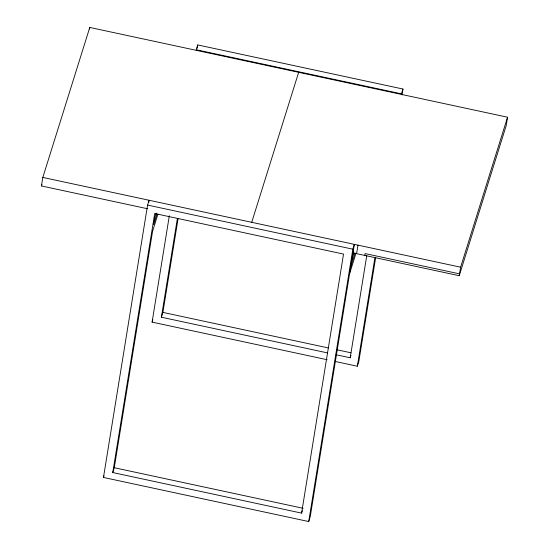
<?xml version="1.0" encoding="UTF-8"?>
<svg xmlns="http://www.w3.org/2000/svg" width="549" height="549" viewBox="0 0 549 549"><rect width="100%" height="100%" fill="white"/><g stroke="black" fill="none" stroke-linecap="round" stroke-linejoin="round"><path stroke-width="0.82" d="M147.715 208.785L41.443 185.953L42.822 177.43L89.775 27.45L507.557 117.212L506.178 125.735L459.225 275.715L352.424 252.766M89.521 29.001L89.775 27.45M308.716 521.55L352.829 249.177L354.338 244.36L310.219 516.733L308.716 521.55L103.473 477.452L147.585 205.079L149.095 200.261L148.717 202.588M112.758 472.545L154.715 213.52L343.537 254.084L301.586 513.116L112.758 472.545L114.267 467.727L152.56 231.301L157.94 214.124M327.183 359.732L152.1 322.119L169.325 215.764M197.173 48.312L197.722 44.929L402.966 89.027L402.005 94.943M327.65 352.932L161.385 317.212L177.389 218.42M161.385 317.212L162.895 312.388L178.116 218.427M356.603 253.665L357.982 245.142M364.817 255.429L365.112 253.576L459.527 273.862M336.009 354.729L350.207 357.783L366.759 255.614M335.556 361.537L357.337 366.217L374.974 257.33M375.701 257.351L358.847 361.393L357.337 366.217M459.225 275.715L460.604 267.191L507.557 117.212M41.443 185.953L41.957 184.32M197.722 44.929L196.213 49.746L401.456 93.845L402.966 89.027M156.122 213.129L154.845 217.219L153.645 224.63L156.973 213.993M103.473 477.452L103.974 475.846M152.1 322.119L152.855 319.71M251.717 222.311L298.663 72.331M352.959 252.883L353.728 250.426M351.875 259.553L353.927 253.007M350.674 266.965L355.031 253.055M349.596 273.635L355.999 253.185M301.586 513.116L302.341 510.707M350.207 357.783L350.962 355.368M42.822 177.43L460.604 267.191M147.585 205.079L352.829 249.177M162.895 312.388L328.323 347.936M336.681 349.727L350.886 352.781M114.267 467.727L303.096 508.292"/></g></svg>
